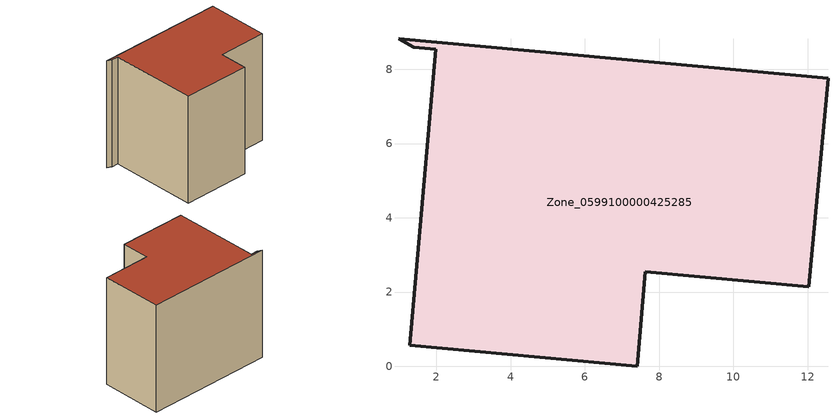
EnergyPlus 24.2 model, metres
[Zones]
Zone_0599100000425285
 floor ground (C_G): 7.41,0 1.28,0.57 1.99,8.54 1.39,8.59 0.98,8.82 12.55,7.75 12.03,2.14 7.63,2.54 z0
 wall outside (C_F): 1.28,0.57 7.41,0 7.63,2.54 12.03,2.14 12.55,7.75 0.98,8.82 1.39,8.59 1.99,8.54 1.28,0.57 z0:9.98
 roof outside (C_R): 1.39,8.59 1.99,8.54 1.28,0.57 7.41,0 7.63,2.54 12.03,2.14 12.55,7.75 0.98,8.82 z9.98
[BUILDING]
Pand.0599100000425285: North Axis=0; Terrain=City; Loads Convergence Tolerance Value=0.04; Temperature Convergence Tolerance Value=0.4; Solar Distribution=FullExterior; Maximum Number of Warmup Days=25; Minimum Number of Warmup Days=1
[Site:Location]
Rotterdam.The.Hague.AP_ZH_NLD Design_Conditions: Latitude=51.96; Longitude=4.45; Time Zone=1; Elevation=-4.5
[SITE:GROUNDTEMPERATURE:BUILDINGSURFACE]
18, 18, 18, 18, 18, 18, 18, 18, 18, 18, 18, 18
[MATERIAL] Thermal Absorptance=0.9; Solar Absorptance=0.7; Visible Absorptance=0.7
Name | Roughness | Thickness | Conductivity | Density | Specific Heat
G.TC.2006-2014 | MediumSmooth | 0.15 | 0.06 | 540 | 1210
F.TC.2006-2014 | Rough | 0.3 | 0.12 | 1920 | 840
R.TC.2006-2014 | MediumRough | 0.2 | 0.08 | 1500 | 1000
[CONSTRUCTION]
C_G: G.TC.2006-2014
C_F: F.TC.2006-2014
C_R: R.TC.2006-2014
[ZONE]
Zone_0599100000425285: Type=1; Multiplier=1; Ceiling Height=Autocalculate; Volume=Autocalculate; Floor Area=autocalculate; Part of Total Floor Area=Yes
[ZONEINFILTRATION:DESIGNFLOWRATE]
Infil_Zone_0599100000425285: Zone or ZoneList or Space or SpaceList=Zone_0599100000425285; Schedule=AlwaysOn; Design Flow Rate Calculation Method=Flow/Area; Flow Rate per Floor Area=0.0015; Constant Term Coefficient=1; Temperature Term Coefficient=0; Velocity Term Coefficient=0; Velocity Squared Term Coefficient=0
[HVACTEMPLATE:ZONE:IDEALLOADSAIRSYSTEM]
Zone_0599100000425285: Maximum Heating Supply Air Temperature=50; Minimum Cooling Supply Air Temperature=13; Maximum Heating Supply Air Humidity Ratio=0.0156; Minimum Cooling Supply Air Humidity Ratio=0.0077; Heating Limit=NoLimit; Cooling Limit=NoLimit; Dehumidification Control Type=ConstantSensibleHeatRatio; Cooling Sensible Heat Ratio=0.7; Dehumidification Setpoint=60; Humidification Control Type=None; Humidification Setpoint=30; Outdoor Air Method=None; Outdoor Air Flow Rate per Person=0.00944; Outdoor Air Flow Rate per Zone Floor Area=0; Outdoor Air Flow Rate per Zone=0; Demand Controlled Ventilation Type=None; Outdoor Air Economizer Type=NoEconomizer; Heat Recovery Type=None; Sensible Heat Recovery Effectiveness=0.7; Latent Heat Recovery Effectiveness=0.65
[ZONECONTROL:THERMOSTAT]
ThermostatControl_Zone_0599100000425285: Zone or ZoneList=Zone_0599100000425285; Control Type Schedule=DualSetpointControlType; Control 1=Thermostat_Zone_0599100000425285; Temperature Difference Between Cutout And Setpoint=0
[THERMOSTATSETPOINT:DUALSETPOINT]
Thermostat_Zone_0599100000425285: Heating Setpoint Temperature Schedule=HeatingSetpoint_Zone_0599100000425285; Cooling Setpoint Temperature Schedule=CoolingSetpoint_Zone_0599100000425285
[SCHEDULE:COMPACT]
HeatingSetpoint_Zone_0599100000425285: Through: 12/31, For: AllDays, Until: 24:00, 21
CoolingSetpoint_Zone_0599100000425285: Through: 12/31, For: AllDays, Until: 24:00, 24
DualSetpointControlType: Through: 12/31, For: AllDays, Until: 24:00, 4
AlwaysOn: Through: 12/31, For: AllDays, Until: 24:00, 1
